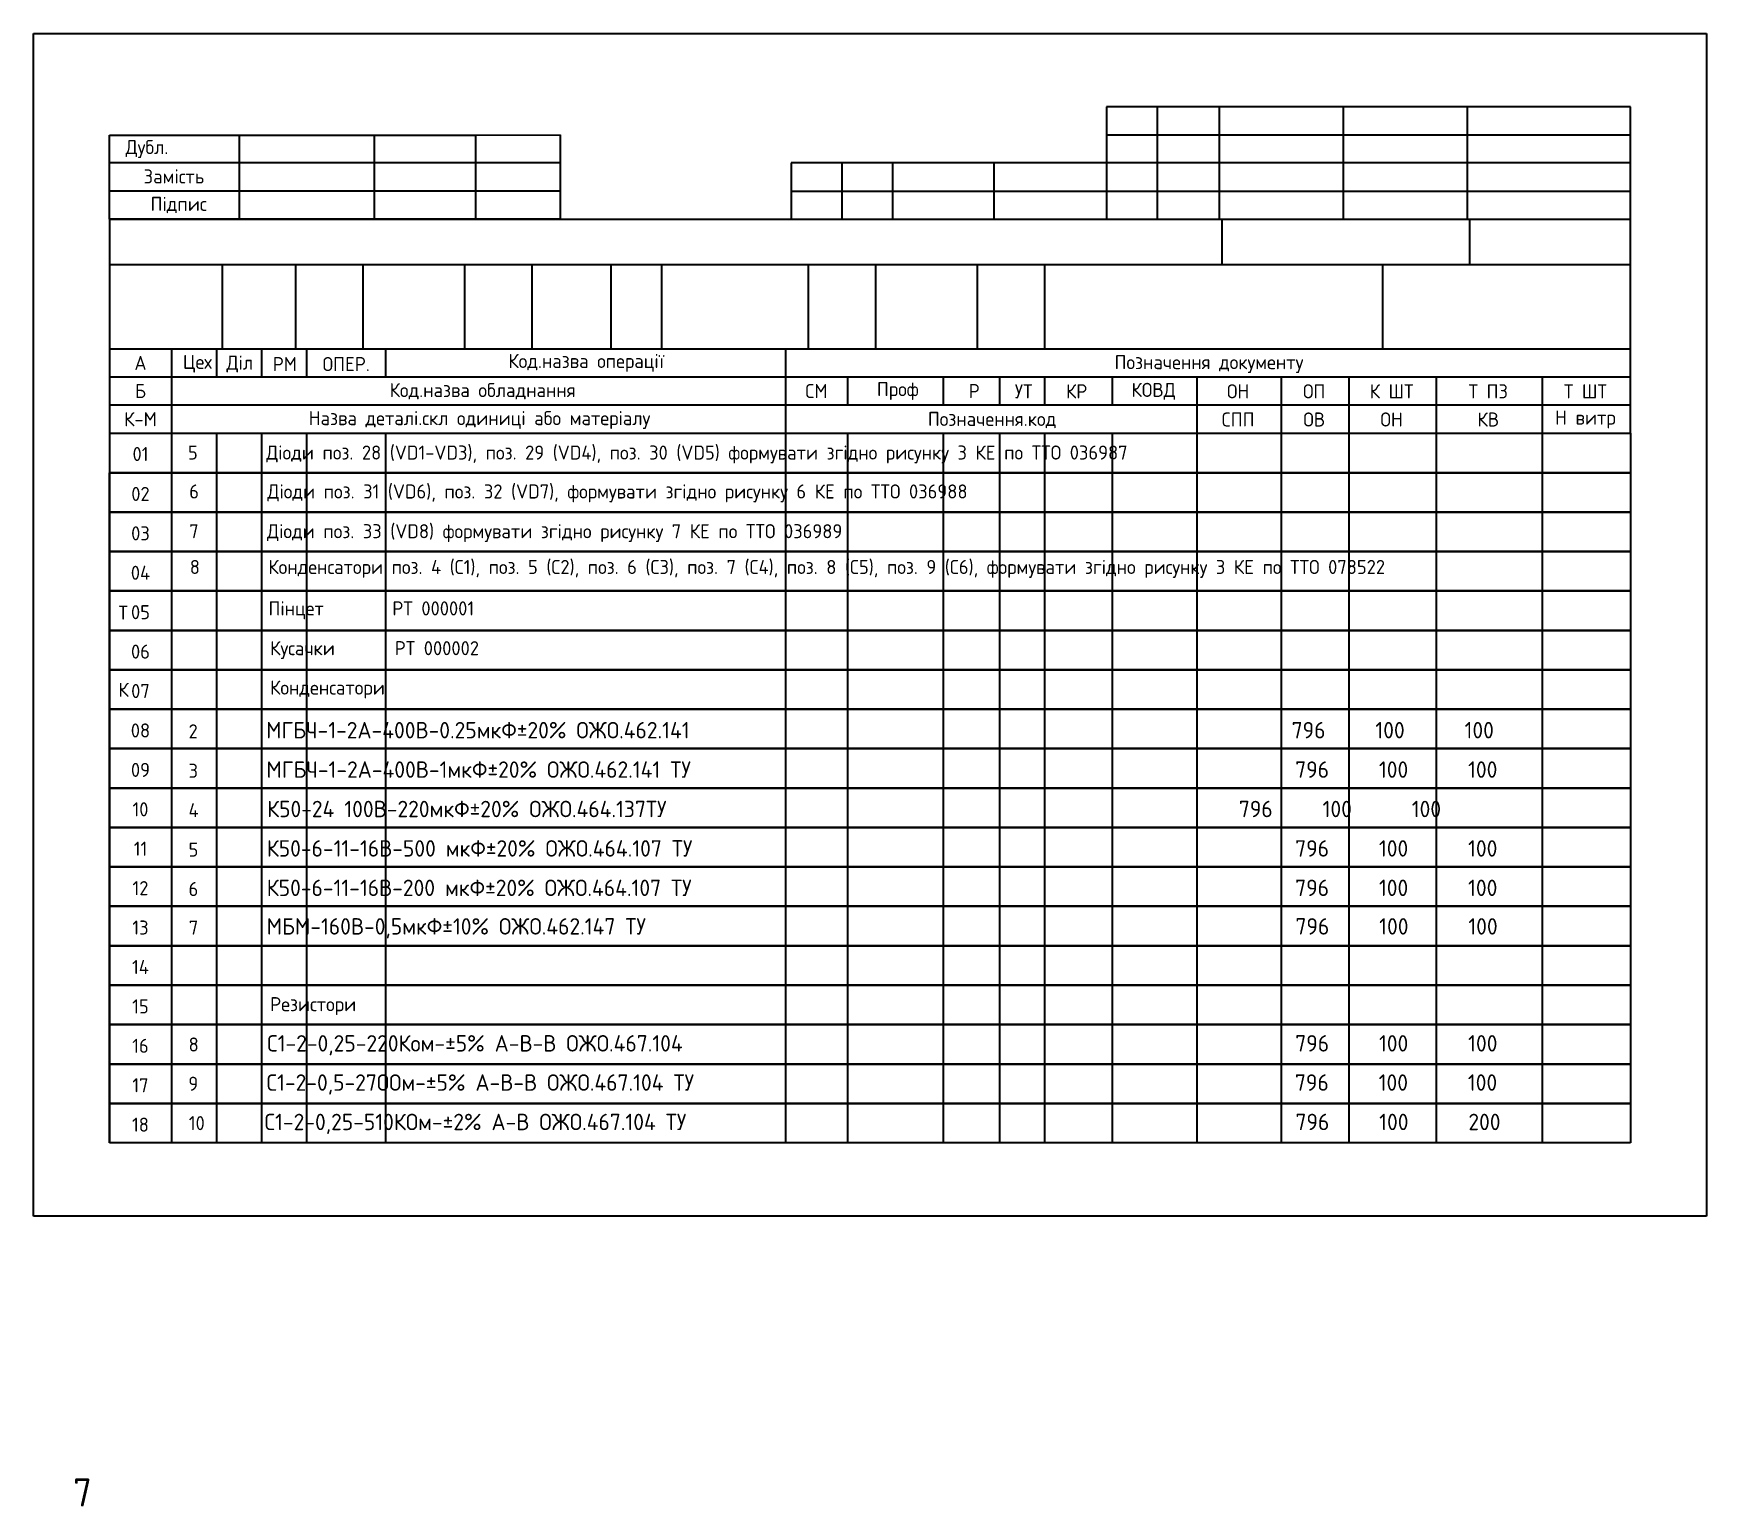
# Model space of a CAD drawing. Header units: millimetres. Extents: x -666 to 353, y -2321 to 561.
# Drawn here: x 50.7 to 347.7, y -1143.3 to -881.7 of the extents above; entities that cross this region are included whole.
import ezdxf

# ---------------------------------------------------------------- set-up
doc = ezdxf.new("R2010")
doc.units = ezdxf.units.MM
doc.layers.get('0').update_dxf_attribs({"lineweight": 35})
doc.layers.add('Текст', color=7, linetype='Continuous')
doc.styles.get("Standard").update_dxf_attribs({"font": 'GOST_B.TTF'})

# ---------------------------------------------------------------- blocks, each defined once
blk = doc.blocks.new('*U1')
for p, q in [((11, 0), (270, 0)), ((11, 0), (11, -7)), ((120, 0), (120, -7)), ((131, 0), (131, -7)), ((148, 0), (148, -7)), ((158, 0), (158, -7)), ((166, 0), (166, -7)), ((178, 0), (178, -7)), ((193, 0), (193, -7)), ((208, 0), (208, -7)), ((220, 0), (220, -7)), ((235.5, 0), (235.5, -7)), ((254.3, 0), (254.3, -7)), ((270, 0), (270, -7)), ((270, -7), (11, -7))]:
    blk.add_line(p, q)

msp = doc.modelspace()

# ---------------------------------------------------------------- linework, layer by layer
for p, q in [((50.72, -1091.74), (50.72, -881.74)), ((50.72, -881.74), (347.72, -881.74)), ((347.72, -881.74), (347.72, -1091.74)), ((250.22, -894.74), (241.22, -894.74)), ((241.22, -894.74), (241.22, -904.74)), ((261.22, -894.74), (250.22, -894.74)), ((250.22, -894.74), (250.22, -914.74)), ((283.22, -894.74), (261.22, -894.74)), ((261.22, -894.74), (261.22, -914.74)), ((305.22, -894.74), (283.22, -894.74)), ((283.22, -894.74), (283.22, -914.74)), ((334.22, -894.74), (305.22, -894.74)), ((305.22, -894.74), (305.22, -914.74)), ((334.22, -914.74), (334.22, -894.74)), ((64.22, -899.79), (87.22, -899.79)), ((64.22, -914.74), (64.22, -899.79)), ((87.22, -899.79), (111.22, -899.79)), ((87.22, -899.79), (87.22, -914.74)), ((111.22, -899.79), (129.22, -899.79)), ((111.22, -899.79), (111.22, -914.74)), ((129.22, -899.79), (144.22, -899.74)), ((129.22, -899.79), (129.22, -914.74)), ((144.22, -899.74), (144.22, -904.74)), ((241.22, -899.74), (334.22, -899.74)), ((144.22, -904.74), (64.22, -904.74)), ((144.22, -904.74), (144.22, -909.74)), ((194.22, -904.74), (185.22, -904.74)), ((185.22, -904.74), (185.22, -914.74)), ((203.22, -904.74), (194.22, -904.74)), ((194.22, -904.74), (194.22, -914.74)), ((221.22, -904.74), (203.22, -904.74)), ((203.22, -904.74), (203.22, -914.74)), ((241.22, -904.74), (221.22, -904.74)), ((221.22, -904.74), (221.22, -914.74)), ((334.22, -904.74), (241.22, -904.74)), ((241.22, -904.74), (241.22, -914.74)), ((144.22, -909.74), (64.22, -909.74)), ((144.22, -909.74), (144.22, -914.74)), ((185.22, -909.74), (334.22, -909.74)), ((144.22, -914.74), (64.22, -914.74)), ((64.22, -914.74), (334.22, -914.74)), ((64.22, -914.74), (64.22, -922.74)), ((261.72, -922.74), (261.72, -914.74)), ((305.72, -922.74), (305.72, -914.74)), ((334.22, -922.74), (334.22, -914.74)), ((64.22, -922.74), (334.22, -922.74)), ((64.22, -922.74), (64.22, -927.74)), ((84.22, -922.74), (84.22, -937.74)), ((97.22, -922.74), (97.22, -937.74)), ((109.22, -922.74), (109.22, -937.74)), ((127.22, -922.74), (127.22, -937.74)), ((139.22, -922.74), (139.22, -937.74)), ((153.22, -922.74), (153.22, -937.74)), ((162.22, -922.74), (162.22, -937.74)), ((188.22, -922.74), (188.22, -937.74)), ((200.22, -922.74), (200.22, -937.74)), ((218.22, -922.74), (218.22, -937.74)), ((230.22, -922.74), (230.22, -937.74)), ((290.22, -922.74), (290.22, -937.74)), ((334.22, -937.74), (334.22, -922.74)), ((64.22, -927.74), (64.22, -932.74)), ((64.22, -932.74), (64.22, -937.74)), ((64.22, -937.74), (334.22, -937.74)), ((64.22, -937.74), (64.22, -942.74)), ((75.22, -937.74), (75.22, -952.74)), ((83.22, -937.74), (83.22, -942.74)), ((91.22, -937.74), (91.22, -942.74)), ((99.22, -937.74), (99.22, -942.74)), ((113.22, -937.74), (113.22, -942.74)), ((184.22, -937.74), (184.22, -942.74)), ((334.22, -952.74), (334.22, -937.74)), ((64.22, -942.74), (334.22, -942.74)), ((64.22, -942.74), (64.22, -952.74)), ((184.22, -942.74), (184.22, -947.74)), ((195.22, -942.74), (195.22, -947.74)), ((212.22, -942.74), (212.22, -947.74)), ((222.22, -942.74), (222.22, -947.74)), ((230.22, -942.74), (230.22, -947.74)), ((242.22, -942.74), (242.22, -947.74)), ((257.22, -942.74), (257.22, -947.74)), ((272.22, -942.74), (272.22, -947.74)), ((284.22, -942.74), (284.22, -947.74)), ((299.72, -942.74), (299.72, -947.74)), ((318.52, -942.74), (318.52, -947.74)), ((334.22, -947.74), (64.22, -947.74)), ((184.22, -947.74), (184.22, -952.74)), ((257.22, -947.74), (257.22, -952.74)), ((272.22, -947.74), (272.22, -952.74)), ((284.22, -947.74), (284.22, -952.74)), ((299.72, -947.74), (299.72, -952.74)), ((318.52, -947.74), (318.52, -952.74)), ((64.22, -952.74), (334.22, -952.74)), ((64.22, -952.74), (64.22, -1078.74)), ((75.22, -952.74), (75.22, -1078.74)), ((83.22, -952.74), (83.22, -966.74)), ((91.22, -952.74), (91.22, -966.74)), ((99.22, -952.74), (99.22, -966.74)), ((113.22, -952.74), (113.22, -966.74)), ((75.22, -959.74), (64.22, -959.74)), ((64.22, -959.74), (334.22, -959.74)), ((64.22, -966.74), (64.22, -959.74)), ((75.22, -959.74), (75.22, -966.74)), ((184.22, -959.74), (184.22, -966.74)), ((195.22, -959.74), (195.22, -966.74)), ((212.22, -959.74), (212.22, -966.74)), ((222.22, -959.74), (222.22, -966.74)), ((230.22, -959.74), (230.22, -966.74)), ((242.22, -959.74), (242.22, -966.74)), ((257.22, -959.74), (257.22, -966.74)), ((272.22, -959.74), (272.22, -966.74)), ((284.22, -959.74), (284.22, -966.74)), ((299.72, -959.74), (299.72, -966.74)), ((318.52, -959.74), (318.52, -966.74)), ((334.22, -959.74), (334.22, -966.74)), ((75.22, -966.74), (64.22, -966.74)), ((75.22, -966.74), (64.22, -966.74)), ((334.22, -966.74), (64.22, -966.74)), ((64.22, -966.74), (334.22, -966.74)), ((64.22, -973.74), (64.22, -966.74)), ((75.22, -966.74), (75.22, -973.74)), ((83.22, -966.74), (83.22, -973.74)), ((91.22, -966.74), (91.22, -973.74)), ((99.22, -966.74), (99.22, -973.74)), ((113.22, -966.74), (113.22, -973.74)), ((184.22, -966.74), (184.22, -973.74)), ((195.22, -966.74), (195.22, -973.74)), ((212.22, -966.74), (212.22, -973.74)), ((222.22, -966.74), (222.22, -973.74)), ((230.22, -966.74), (230.22, -973.74)), ((242.22, -966.74), (242.22, -973.74)), ((257.22, -966.74), (257.22, -973.74)), ((272.22, -966.74), (272.22, -973.74)), ((284.22, -966.74), (284.22, -973.74)), ((299.72, -966.74), (299.72, -973.74)), ((318.52, -966.74), (318.52, -973.74)), ((334.22, -966.74), (334.22, -973.74)), ((75.22, -973.74), (64.22, -973.74)), ((334.22, -973.74), (64.22, -973.74)), ((64.22, -973.74), (334.22, -973.74)), ((64.22, -980.74), (64.22, -973.74)), ((75.22, -973.74), (75.22, -980.74)), ((83.22, -973.74), (83.22, -980.74)), ((91.22, -973.74), (91.22, -980.74)), ((91.22, -973.74), (91.22, -980.74)), ((99.22, -973.74), (99.22, -980.74)), ((113.22, -973.74), (113.22, -980.74)), ((184.22, -973.74), (184.22, -980.74)), ((195.22, -973.74), (195.22, -980.74)), ((212.22, -973.74), (212.22, -980.74)), ((222.22, -973.74), (222.22, -980.74)), ((230.22, -973.74), (230.22, -980.74)), ((242.22, -973.74), (242.22, -980.74)), ((257.22, -973.74), (257.22, -980.74)), ((272.22, -973.74), (272.22, -980.74)), ((284.22, -973.74), (284.22, -980.74)), ((299.72, -973.74), (299.72, -980.74)), ((318.52, -973.74), (318.52, -980.74)), ((334.22, -973.74), (334.22, -980.74)), ((75.22, -980.74), (64.22, -980.74)), ((334.22, -980.74), (64.22, -980.74)), ((64.22, -980.74), (334.22, -980.74)), ((64.22, -987.74), (64.22, -980.74)), ((75.22, -980.74), (75.22, -987.74)), ((83.22, -980.74), (83.22, -987.74)), ((91.22, -980.74), (91.22, -987.74)), ((91.22, -980.74), (91.22, -987.74)), ((99.22, -980.74), (99.22, -987.74)), ((113.22, -980.74), (113.22, -987.74)), ((184.22, -980.74), (184.22, -987.74)), ((195.22, -980.74), (195.22, -987.74)), ((212.22, -980.74), (212.22, -987.74)), ((222.22, -980.74), (222.22, -987.74)), ((230.22, -980.74), (230.22, -987.74)), ((242.22, -980.74), (242.22, -987.74)), ((257.22, -980.74), (257.22, -987.74)), ((272.22, -980.74), (272.22, -987.74)), ((284.22, -980.74), (284.22, -987.74)), ((299.72, -980.74), (299.72, -987.74)), ((318.52, -980.74), (318.52, -987.74)), ((334.22, -980.74), (334.22, -987.74)), ((75.22, -987.74), (64.22, -987.74)), ((75.22, -987.74), (64.22, -987.74)), ((334.22, -987.74), (64.22, -987.74)), ((64.22, -987.74), (334.22, -987.74)), ((64.22, -994.74), (64.22, -987.74)), ((75.22, -987.74), (75.22, -994.74)), ((83.22, -987.74), (83.22, -994.74)), ((91.22, -987.74), (91.22, -994.74)), ((91.22, -987.74), (91.22, -994.74)), ((99.22, -987.74), (99.22, -994.74)), ((113.22, -987.74), (113.22, -994.74)), ((184.22, -987.74), (184.22, -994.74)), ((195.22, -987.74), (195.22, -994.74)), ((212.22, -987.74), (212.22, -994.74)), ((222.22, -987.74), (222.22, -994.74)), ((230.22, -987.74), (230.22, -994.74)), ((242.22, -987.74), (242.22, -994.74)), ((257.22, -987.74), (257.22, -994.74)), ((272.22, -987.74), (272.22, -994.74)), ((284.22, -987.74), (284.22, -994.74)), ((299.72, -987.74), (299.72, -994.74)), ((318.52, -987.74), (318.52, -994.74)), ((334.22, -987.74), (334.22, -994.74)), ((75.22, -994.74), (64.22, -994.74)), ((334.22, -994.74), (64.22, -994.74)), ((64.22, -994.74), (334.22, -994.74)), ((64.22, -1001.74), (64.22, -994.74)), ((75.22, -994.74), (75.22, -1001.74)), ((83.22, -994.74), (83.22, -1001.74)), ((91.22, -994.74), (91.22, -1001.74)), ((91.22, -994.74), (91.22, -1001.74)), ((99.22, -994.74), (99.22, -1001.74)), ((113.22, -994.74), (113.22, -1001.74)), ((184.22, -994.74), (184.22, -1001.74)), ((195.22, -994.74), (195.22, -1001.74)), ((212.22, -994.74), (212.22, -1001.74)), ((222.22, -994.74), (222.22, -1001.74)), ((230.22, -994.74), (230.22, -1001.74)), ((242.22, -994.74), (242.22, -1001.74)), ((257.22, -994.74), (257.22, -1001.74)), ((272.22, -994.74), (272.22, -1001.74)), ((284.22, -994.74), (284.22, -1001.74)), ((299.72, -994.74), (299.72, -1001.74)), ((318.52, -994.74), (318.52, -1001.74)), ((334.22, -994.74), (334.22, -1001.74)), ((75.22, -1001.74), (64.22, -1001.74)), ((334.22, -1001.74), (64.22, -1001.74)), ((64.22, -1001.74), (334.22, -1001.74)), ((64.22, -1008.74), (64.22, -1001.74)), ((75.22, -1001.74), (75.22, -1008.74)), ((83.22, -1001.74), (83.22, -1008.74)), ((91.22, -1001.74), (91.22, -1008.74)), ((99.22, -1001.74), (99.22, -1008.74)), ((113.22, -1001.74), (113.22, -1008.74)), ((184.22, -1001.74), (184.22, -1008.74)), ((195.22, -1001.74), (195.22, -1008.74)), ((212.22, -1001.74), (212.22, -1008.74)), ((222.22, -1001.74), (222.22, -1008.74)), ((230.22, -1001.74), (230.22, -1008.74)), ((242.22, -1001.74), (242.22, -1008.74)), ((257.22, -1001.74), (257.22, -1008.74)), ((272.22, -1001.74), (272.22, -1008.74)), ((284.22, -1001.74), (284.22, -1008.74)), ((299.72, -1001.74), (299.72, -1008.74)), ((318.52, -1001.74), (318.52, -1008.74)), ((334.22, -1001.74), (334.22, -1008.74)), ((75.22, -1008.74), (64.22, -1008.74)), ((75.22, -1008.74), (64.22, -1008.74)), ((334.22, -1008.74), (64.22, -1008.74)), ((64.22, -1008.74), (334.22, -1008.74)), ((64.22, -1015.74), (64.22, -1008.74)), ((75.22, -1008.74), (75.22, -1015.74)), ((83.22, -1008.74), (83.22, -1015.74)), ((91.22, -1008.74), (91.22, -1015.74)), ((99.22, -1008.74), (99.22, -1015.74)), ((113.22, -1008.74), (113.22, -1015.74)), ((184.22, -1008.74), (184.22, -1015.74)), ((195.22, -1008.74), (195.22, -1015.74)), ((212.22, -1008.74), (212.22, -1015.74)), ((222.22, -1008.74), (222.22, -1015.74)), ((230.22, -1008.74), (230.22, -1015.74)), ((242.22, -1008.74), (242.22, -1015.74)), ((257.22, -1008.74), (257.22, -1015.74)), ((272.22, -1008.74), (272.22, -1015.74)), ((284.22, -1008.74), (284.22, -1015.74)), ((299.72, -1008.74), (299.72, -1015.74)), ((318.52, -1008.74), (318.52, -1015.74)), ((334.22, -1008.74), (334.22, -1015.74)), ((75.22, -1015.74), (64.22, -1015.74)), ((334.22, -1015.74), (64.22, -1015.74)), ((64.22, -1015.74), (334.22, -1015.74)), ((64.22, -1022.74), (64.22, -1015.74)), ((75.22, -1015.74), (75.22, -1022.74)), ((83.22, -1015.74), (83.22, -1022.74)), ((91.22, -1015.74), (91.22, -1022.74)), ((99.22, -1015.74), (99.22, -1022.74)), ((113.22, -1015.74), (113.22, -1022.74)), ((184.22, -1015.74), (184.22, -1022.74)), ((195.22, -1015.74), (195.22, -1022.74)), ((212.22, -1015.74), (212.22, -1022.74)), ((222.22, -1015.74), (222.22, -1022.74)), ((230.22, -1015.74), (230.22, -1022.74)), ((242.22, -1015.74), (242.22, -1022.74)), ((257.22, -1015.74), (257.22, -1022.74)), ((272.22, -1015.74), (272.22, -1022.74)), ((284.22, -1015.74), (284.22, -1022.74)), ((299.72, -1015.74), (299.72, -1022.74)), ((318.52, -1015.74), (318.52, -1022.74)), ((334.22, -1015.74), (334.22, -1022.74)), ((75.22, -1022.74), (64.22, -1022.74)), ((334.22, -1022.74), (64.22, -1022.74)), ((64.22, -1022.74), (334.22, -1022.74)), ((64.22, -1029.74), (64.22, -1022.74)), ((75.22, -1022.74), (75.22, -1029.74)), ((83.22, -1022.74), (83.22, -1029.74)), ((91.22, -1022.74), (91.22, -1029.74)), ((99.22, -1022.74), (99.22, -1029.74)), ((113.22, -1022.74), (113.22, -1029.74)), ((184.22, -1022.74), (184.22, -1029.74)), ((195.22, -1022.74), (195.22, -1029.74)), ((212.22, -1022.74), (212.22, -1029.74)), ((222.22, -1022.74), (222.22, -1029.74)), ((230.22, -1022.74), (230.22, -1029.74)), ((242.22, -1022.74), (242.22, -1029.74)), ((257.22, -1022.74), (257.22, -1029.74)), ((272.22, -1022.74), (272.22, -1029.74)), ((284.22, -1022.74), (284.22, -1029.74)), ((299.72, -1022.74), (299.72, -1029.74)), ((318.52, -1022.74), (318.52, -1029.74)), ((334.22, -1022.74), (334.22, -1029.74)), ((75.22, -1029.74), (64.22, -1029.74)), ((75.22, -1029.74), (64.22, -1029.74)), ((334.22, -1029.74), (64.22, -1029.74)), ((64.22, -1029.74), (334.22, -1029.74)), ((64.22, -1036.74), (64.22, -1029.74)), ((75.22, -1029.74), (75.22, -1036.74)), ((83.22, -1029.74), (83.22, -1036.74)), ((91.22, -1029.74), (91.22, -1036.74)), ((99.22, -1029.74), (99.22, -1036.74)), ((113.22, -1029.74), (113.22, -1036.74)), ((184.22, -1029.74), (184.22, -1036.74)), ((195.22, -1029.74), (195.22, -1036.74)), ((212.22, -1029.74), (212.22, -1036.74)), ((222.22, -1029.74), (222.22, -1036.74)), ((230.22, -1029.74), (230.22, -1036.74)), ((242.22, -1029.74), (242.22, -1036.74)), ((257.22, -1029.74), (257.22, -1036.74)), ((272.22, -1029.74), (272.22, -1036.74)), ((284.22, -1029.74), (284.22, -1036.74)), ((299.72, -1029.74), (299.72, -1036.74)), ((318.52, -1029.74), (318.52, -1036.74)), ((334.22, -1029.74), (334.22, -1036.74)), ((75.22, -1036.74), (64.22, -1036.74)), ((334.22, -1036.74), (64.22, -1036.74)), ((64.22, -1036.74), (334.22, -1036.74)), ((64.22, -1043.74), (64.22, -1036.74)), ((75.22, -1036.74), (75.22, -1043.74)), ((83.22, -1036.74), (83.22, -1043.74)), ((91.22, -1036.74), (91.22, -1043.74)), ((99.22, -1036.74), (99.22, -1043.74)), ((113.22, -1036.74), (113.22, -1043.74)), ((184.22, -1036.74), (184.22, -1043.74)), ((195.22, -1036.74), (195.22, -1043.74)), ((212.22, -1036.74), (212.22, -1043.74)), ((222.22, -1036.74), (222.22, -1043.74)), ((230.22, -1036.74), (230.22, -1043.74)), ((242.22, -1036.74), (242.22, -1043.74)), ((257.22, -1036.74), (257.22, -1043.74)), ((272.22, -1036.74), (272.22, -1043.74)), ((284.22, -1036.74), (284.22, -1043.74)), ((299.72, -1036.74), (299.72, -1043.74)), ((318.52, -1036.74), (318.52, -1043.74)), ((334.22, -1036.74), (334.22, -1043.74)), ((75.22, -1043.74), (64.22, -1043.74)), ((334.22, -1043.74), (64.22, -1043.74)), ((64.22, -1043.74), (334.22, -1043.74)), ((64.22, -1050.74), (64.22, -1043.74)), ((75.22, -1043.74), (75.22, -1050.74)), ((83.22, -1043.74), (83.22, -1050.74)), ((91.22, -1043.74), (91.22, -1050.74)), ((99.22, -1043.74), (99.22, -1050.74)), ((113.22, -1043.74), (113.22, -1050.74)), ((184.22, -1043.74), (184.22, -1050.74)), ((195.22, -1043.74), (195.22, -1050.74)), ((212.22, -1043.74), (212.22, -1050.74)), ((222.22, -1043.74), (222.22, -1050.74)), ((230.22, -1043.74), (230.22, -1050.74)), ((242.22, -1043.74), (242.22, -1050.74)), ((257.22, -1043.74), (257.22, -1050.74)), ((272.22, -1043.74), (272.22, -1050.74)), ((284.22, -1043.74), (284.22, -1050.74)), ((299.72, -1043.74), (299.72, -1050.74)), ((318.52, -1043.74), (318.52, -1050.74)), ((334.22, -1043.74), (334.22, -1050.74)), ((75.22, -1050.74), (64.22, -1050.74)), ((75.22, -1050.74), (64.22, -1050.74)), ((334.22, -1050.74), (64.22, -1050.74)), ((64.22, -1050.74), (334.22, -1050.74)), ((64.22, -1057.74), (64.22, -1050.74)), ((75.22, -1050.74), (75.22, -1057.74)), ((83.22, -1050.74), (83.22, -1057.74)), ((91.22, -1050.74), (91.22, -1057.74)), ((99.22, -1050.74), (99.22, -1057.74)), ((113.22, -1050.74), (113.22, -1057.74)), ((184.22, -1050.74), (184.22, -1057.74)), ((195.22, -1050.74), (195.22, -1057.74)), ((212.22, -1050.74), (212.22, -1057.74)), ((222.22, -1050.74), (222.22, -1057.74)), ((230.22, -1050.74), (230.22, -1057.74)), ((242.22, -1050.74), (242.22, -1057.74)), ((257.22, -1050.74), (257.22, -1057.74)), ((272.22, -1050.74), (272.22, -1057.74)), ((284.22, -1050.74), (284.22, -1057.74)), ((299.72, -1050.74), (299.72, -1057.74)), ((318.52, -1050.74), (318.52, -1057.74)), ((334.22, -1050.74), (334.22, -1057.74)), ((75.22, -1057.74), (64.22, -1057.74)), ((334.22, -1057.74), (64.22, -1057.74)), ((64.22, -1057.74), (334.22, -1057.74)), ((64.22, -1064.74), (64.22, -1057.74)), ((75.22, -1057.74), (75.22, -1064.74)), ((83.22, -1057.74), (83.22, -1064.74)), ((91.22, -1057.74), (91.22, -1064.74)), ((99.22, -1057.74), (99.22, -1064.74)), ((113.22, -1057.74), (113.22, -1064.74)), ((184.22, -1057.74), (184.22, -1064.74)), ((195.22, -1057.74), (195.22, -1064.74)), ((212.22, -1057.74), (212.22, -1064.74)), ((222.22, -1057.74), (222.22, -1064.74)), ((230.22, -1057.74), (230.22, -1064.74)), ((242.22, -1057.74), (242.22, -1064.74)), ((257.22, -1057.74), (257.22, -1064.74)), ((272.22, -1057.74), (272.22, -1064.74)), ((284.22, -1057.74), (284.22, -1064.74)), ((299.72, -1057.74), (299.72, -1064.74)), ((318.52, -1057.74), (318.52, -1064.74)), ((334.22, -1057.74), (334.22, -1064.74)), ((75.22, -1064.74), (64.22, -1064.74)), ((334.22, -1064.74), (64.22, -1064.74)), ((64.22, -1064.74), (334.22, -1064.74)), ((64.22, -1071.74), (64.22, -1064.74)), ((75.22, -1064.74), (75.22, -1071.74)), ((83.22, -1064.74), (83.22, -1071.74)), ((91.22, -1064.74), (91.22, -1071.74)), ((99.22, -1064.74), (99.22, -1071.74)), ((113.22, -1064.74), (113.22, -1071.74)), ((184.22, -1064.74), (184.22, -1071.74)), ((195.22, -1064.74), (195.22, -1071.74)), ((212.22, -1064.74), (212.22, -1071.74)), ((222.22, -1064.74), (222.22, -1071.74)), ((230.22, -1064.74), (230.22, -1071.74)), ((242.22, -1064.74), (242.22, -1071.74)), ((257.22, -1064.74), (257.22, -1071.74)), ((272.22, -1064.74), (272.22, -1071.74)), ((284.22, -1064.74), (284.22, -1071.74)), ((299.72, -1064.74), (299.72, -1071.74)), ((318.52, -1064.74), (318.52, -1071.74)), ((334.22, -1064.74), (334.22, -1071.74)), ((75.22, -1071.74), (64.22, -1071.74)), ((75.22, -1071.74), (64.22, -1071.74)), ((334.22, -1071.74), (64.22, -1071.74)), ((64.22, -1071.74), (334.22, -1071.74)), ((64.22, -1078.74), (64.22, -1071.74)), ((75.22, -1071.74), (75.22, -1078.74)), ((83.22, -1071.74), (83.22, -1078.74)), ((91.22, -1071.74), (91.22, -1078.74)), ((99.22, -1071.74), (99.22, -1078.74)), ((113.22, -1071.74), (113.22, -1078.74)), ((184.22, -1071.74), (184.22, -1078.74)), ((195.22, -1071.74), (195.22, -1078.74)), ((212.22, -1071.74), (212.22, -1078.74)), ((222.22, -1071.74), (222.22, -1078.74)), ((230.22, -1071.74), (230.22, -1078.74)), ((242.22, -1071.74), (242.22, -1078.74)), ((257.22, -1071.74), (257.22, -1078.74)), ((272.22, -1071.74), (272.22, -1078.74)), ((284.22, -1071.74), (284.22, -1078.74)), ((299.72, -1071.74), (299.72, -1078.74)), ((318.52, -1071.74), (318.52, -1078.74)), ((334.22, -1071.74), (334.22, -1078.74)), ((75.22, -1078.74), (64.22, -1078.74)), ((75.22, -1078.74), (64.22, -1078.74)), ((75.22, -1078.74), (64.22, -1078.74)), ((334.22, -1078.74), (64.22, -1078.74)), ((347.72, -1091.74), (50.72, -1091.74))]:
    msp.add_line(p, q)

# ---------------------------------------------------------------- block references
msp.add_blockref('*U1', (64.22, -952.74))

# ---------------------------------------------------------------- texts
for s, width, insert, char_height, attachment_point in [(' Дубл.', 11.5, (70.11, -902.26), 2.5, 5), (' {\\H1.25x;Замість}', 21.2493, (75.06, -907.13), 2, 5), (' Підпис', 23, (75.72, -912.21), 2.5, 5), ('А', 11, (69.72, -940.24), 2.5, 5), ('Цех', 8, (79.82, -940.39), 2.5, 5), ('Діл', 8, (87.35, -940.45), 2.5, 5), ('РМ', 8, (95.35, -940.45), 2.5, 5), ('ОПЕР.', 8, (106.24, -940.45), 2.5, 5), ('Код.назва операції', 39.3298, (148.89, -940.24), 2.5, 5), ('Позначення документу', 48.0694, (259.39, -940.45), 2.5, 5), ('Б', 11, (69.72, -945.24), 2.5, 5), ('Код.назва обладнання', 39.3298, (130.46, -945.27), 2.5, 5), ('СМ', 11, (189.72, -945.24), 2.5, 5), ('Проф', 11, (204.15, -945.24), 2.5, 5), ('Р', 10, (217.72, -945.24), 2.5, 5), ('УТ', 6.25, (226.51, -945.29), 2.5, 5), ('КР', 6.25, (235.9, -945.29), 2.5, 5), ('КОВД', 6.25, (249.57, -945.29), 2.5, 5), ('ОН', 6.25, (264.57, -945.29), 2.5, 5), ('ОП', 6.25, (278.07, -945.29), 2.5, 5), ('К ШТ', 9.2284, (291.82, -945.29), 2.5, 5), ('Т ПЗ', 8.9576, (308.97, -945.29), 2.5, 5), ('Т ШТ', 9.6346, (326.22, -945.29), 2.5, 5), ('К-М', 11, (69.72, -950.24), 2.5, 5), ('Назва деталі.скл одиниці або матеріалу', 81.2961, (129.89, -950.39), 2.5, 5), ('Позначення.код', 48.0694, (220.89, -950.39), 2.5, 5), ('СПП', 6.25, (264.57, -950.29), 2.5, 5), ('ОВ', 6.25, (278.07, -950.29), 2.5, 5), ('ОН', 9.2284, (291.82, -950.29), 2.5, 5), ('КВ', 8.9576, (308.97, -950.29), 2.5, 5), ('Н витр', 11.3668, (326.22, -950.29), 2.5, 5), ('01', 11, (69.72, -956.42), 2.5, 5), ('02', 11, (69.72, -963.51), 2.5, 5), ('03', 11, (69.72, -970.51), 2.5, 5), ('04', 11, (69.72, -977.51), 2.5, 5), ('05', 11, (69.72, -984.51), 2.5, 5), ('06', 11, (69.72, -991.51), 2.5, 5), ('07', 11, (69.72, -998.51), 2.5, 5), ('08', 11, (69.72, -1005.51), 2.5, 5), ('09', 11, (69.72, -1012.51), 2.5, 5), ('10', 11, (69.72, -1019.51), 2.5, 5), ('11', 11, (69.72, -1026.51), 2.5, 5), ('12', 11, (69.72, -1033.51), 2.5, 5), ('13', 11, (69.72, -1040.51), 2.5, 5), ('14', 11, (69.72, -1047.51), 2.5, 5), ('15', 11, (69.72, -1054.51), 2.5, 5), ('16', 11, (69.72, -1061.51), 2.5, 5), ('17', 11, (69.72, -1068.51), 2.5, 5), ('18', 11, (69.72, -1075.51), 2.5, 5), ('7', 47.0929, (57.76, -1138.32), 5, 1)]:
    msp.add_mtext_dynamic_manual_height_columns(s, width=width, gutter_width=12.5, heights=[0], dxfattribs=dict(insert=insert, char_height=char_height, attachment_point=attachment_point))
at = {"layer": 'Текст', "char_height": 2.5, "attachment_point": 4}
for s, width, heights, insert in [('  5        Діоди поз. 28 (VD1-VD3), поз. 29 (VD4), поз. 30 (VD5) формувати згідно рисунку 3 КЕ по ТТО 036987   ', 243.3, [6.41], (75.12, -956.5)), ('  6        Діоди поз. 31 (VD6), поз. 32 (VD7), формувати згідно рисунку 6 КЕ по ТТО 036988  ', 243.3, [6.26], (75.34, -963.41)), ('  7        Діоди поз. 33 (VD8) формувати згідно рисунку 7 КЕ по ТТО 036989 ', 243.3, [5.49], (75.34, -970.47)), ('  8        Конденсатори поз. 4 (С1), поз. 5 (С2), поз. 6 (С3), поз. 7 (С4), поз. 8 (С5), поз. 9 (С6), формувати згідно рисунку 3 КЕ по ТТО 078522 ', 243.3, [6.76], (75.44, -976.82)), ('      Пінцет        РТ 000001\\P\\P     ', 101, [12.11], (83.34, -988.34)), (' Т', 11, [6.92], (64.29, -984.58)), (' Кусачки       РТ 000002', 93, [6.12], (91.22, -991.24)), (' К', 11, [6.71], (64.28, -998.29)), (' Конденсатори', 93, [0], (91.22, -998.24)), ('  2        {\\H1.1667x;МГБЧ-1-2А-400В-0.25мкФ±20% ОЖО.462.141 ^I^I^I^I^I^I^I^I^I^I     796     100      100}', 243.3, [6.86], (75.22, -1005.46)), ('  3        {\\H1.1667x;МГБЧ-1-2А-400В-1мкФ±20% ОЖО.462.141 ТУ^I^I^I^I^I^I^I^I^I           796     100      100}', 243.3, [6.29], (75.22, -1012.46)), ('  4        {\\H1.1667x;К50-24 100В-220мкФ±20% ОЖО.464.137ТУ^I^I^I^I^I^I^I^I^I           796     100      100}', 243.3, [6.24], (75.22, -1019.46)), ('\\pt104.96,114.5,124.04,133.58,143.13,152.67,160,170,180;  5        {\\H1.1667x;К50-6-11-16В-500 мкФ±20% ОЖО.464.107 ТУ^I^I^I^I^I^I^I^I^I           796     100      100}', 243.3, [6.68], (75.22, -1026.46)), ('\\pt104.96,114.5,124.04,133.58,143.13,152.67,160,170,180;  6        {\\H1.1667x;К50-6-11-16В-200 мкФ±20% ОЖО.464.107 ТУ ^I^I^I^I^I^I^I^I^I           796     100      100}', 243.3, [6.68], (75.22, -1033.46)), ('\\pt104.96,114.5,124.04,133.58,143.13,152.67,160,170,180;  7        {\\H1.1667x;МБМ-160В-0,5мкФ±10% ОЖО.462.147 ТУ     ^I^I^I^I^I^I^I^I^I           796     100      100}', 243.3, [6.68], (75.27, -1040.64)), (' Резистори', 93, [6.7], (91.22, -1054.46)), ('\\pt114.5,124.04,133.58,143.13,152.67,160,170,180;  8        {\\H1.1667x;С1-2-0,25-220Ком-±5% А-В-В ОЖО.467.104      ^I^I^I^I^I^I^I^I           796     100      100}', 243.3, [6.68], (75.23, -1061.41)), ('\\pt104.96,114.5,124.04,133.58,143.13,152.67,160,170,180;  9        {\\H1.1667x;С1-2-0,5-27ООм-±5% А-В-В ОЖО.467.104 ТУ^I^I^I^I^I^I^I^I^I           796     100      100}', 243.3, [6.68], (75.18, -1068.37)), ('\\pt104.96,114.5,124.04,133.58,143.13,152.67,160,170,180;  10       {\\H1.1667x;С1-2-0,25-510КОм-±2% А-В ОЖО.467.104 ТУ^I^I^I^I^I^I^I^I^I           796     100      200}', 243.3, [6.68], (75.27, -1075.37))]:
    msp.add_mtext_dynamic_manual_height_columns(s, width=width, gutter_width=12.5, heights=heights, dxfattribs=dict(at, insert=insert))

doc.saveas('drawing.dxf')
